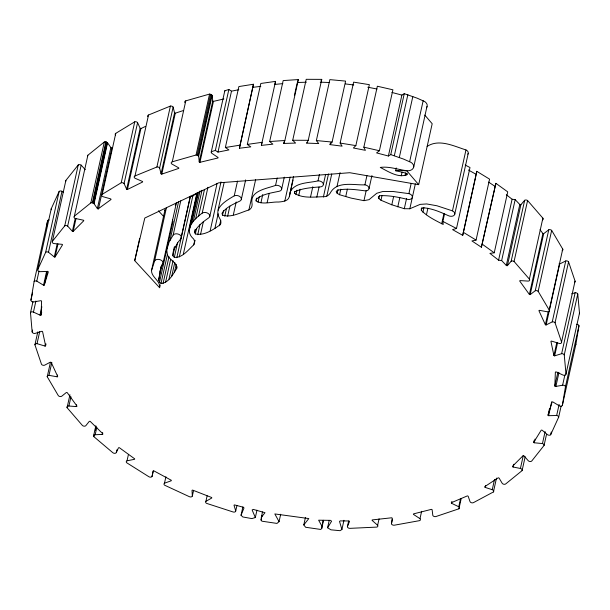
<?xml version="1.0" encoding="UTF-8"?>
<svg xmlns="http://www.w3.org/2000/svg" width="610" height="610" viewBox="0 0 610 610"><rect width="100%" height="100%" fill="white"/><g stroke="black" fill="none" stroke-linecap="round" stroke-linejoin="round"><path stroke-width="0.91" d="M174.307 247.012L172.874 253.478L172.882 255.75L174.315 257.351C182.367 258.137 188.292 249.719 193.759 244.831C194.895 243.016 194.727 240.691 193.568 238.937C183.053 229.635 194.468 218.898 202.207 213.111L207.934 187.255M161.017 266.57L158.646 280.059L159.507 282.224L161.017 283.383C168.696 283.185 172.92 274.256 176.679 268.568L176.511 265.83L175.283 263.627L169.1 257.672L167.46 255.079L166.713 249.757L169.153 241.972L173.179 234.995L180.751 200.835M305.427 517.532L303.788 524.92L305.633 527.269L320.7 529.442L321.699 528.58L323.064 520.437M280.691 514.253L279.06 521.641L276.978 523.418L261.919 521.192L261.034 520.055L262.422 511.912M293.013 180.049L289.331 196.664C288.164 201.315 282.422 201.681 278.549 202.024C271.259 201.704 262.613 205.044 256.101 200.926L256.215 199.203C262.62 194.018 271.275 192.966 279.075 191.273A4.407 2.951 12.5 0 0 281.301 187.598A4.407 2.951 12.5 0 0 275.56 185.379C267.34 188.528 250.321 190.503 251.907 202.711C252.647 205.517 251.64 208.666 248.903 209.97C240.599 212.402 231.16 218.075 222.513 215.147L222.002 213.386C226.013 207.125 233.348 204.213 239.783 201.132A4.407 2.951 12.5 0 0 240.37 196.992A4.407 2.951 12.5 0 0 234.24 195.856C227.133 200.118 213.027 207.713 219.417 217.892C220.546 219.874 221.628 222.368 220.385 224.564C213.652 229.49 204.083 236.039 195.352 233.935L194.491 232.196L195.108 229.429M164.959 210.534L165.02 209.642L151.509 270.581C151.364 277.329 160.659 280.829 159.606 287.707L134.726 260.661L139.637 238.502M396.233 167.963L395.615 170.731L403.85 172.569L406.58 173.606L407.144 174.612C398.292 178.448 388.013 171.311 380.251 167.43C388.989 166.195 397.552 169.466 406.115 170.625C409.165 171.303 413.893 169.984 413.725 166.179A7.373 4.933 12.5 0 0 411.186 162.474L403.637 159.111L390.751 154.597L388.379 156.015L376.568 152.897L379.397 150.739L392.901 89.8L377.354 86.231L363.842 147.17L365.39 150.327L353.396 147.986L355.851 145.607L369.363 84.668L353.64 82.136L340.128 143.068L342.096 146.164L330.025 144.623L330.437 142.778M413.633 167.475L427.236 105.24A7.373 4.933 12.5 0 0 424.69 101.534L417.149 98.172L404.262 93.658L401.891 95.084L391.894 92.438M421.632 511.287L419.993 518.675A2.097 1.403 12.5 0 1 419.657 520.627L394.342 525.195A2.097 1.403 12.5 0 1 391.467 523.761L392.215 518.21A0.839 0.564 12.5 0 0 391.589 517.791L372.306 519.903A0.839 0.564 12.5 0 0 372.108 520.414L377.636 525.279A2.097 1.403 12.5 0 1 376.797 527.101L349.949 528.351A2.097 1.403 12.5 0 1 347.395 526.628L348.623 521.085M419.993 518.675L413.488 514.413A0.839 0.564 12.5 0 1 413.549 513.879L431.422 509.358A0.839 0.564 12.5 0 1 432.124 509.708L432.818 515.435A2.097 1.403 12.5 0 0 435.921 516.54L458.933 508.793A2.097 1.403 12.5 0 0 458.758 506.765L451.476 503.242A0.839 0.564 12.5 0 1 451.392 502.686L467.313 495.907A0.839 0.564 12.5 0 1 468.259 496.449L469.99 501.534A2.097 1.403 12.5 0 0 473.429 502.64L493.429 491.95A2.097 1.403 12.5 0 0 492.255 489.7L485.255 487.421A0.839 0.564 12.5 0 1 484.691 486.681L498.172 477.836A0.839 0.564 12.5 0 1 499.209 478.27L502.144 483.219A2.097 1.403 12.5 0 0 505.705 483.928L522.099 470.615A2.097 1.403 12.5 0 0 520.414 468.472L513.155 467.016A0.839 0.564 12.5 0 1 512.423 466.337L523.06 455.708A0.839 0.564 12.5 0 1 524.158 456.021L528.207 460.68A2.097 1.403 12.5 0 0 531.79 460.954L544.067 445.43A2.097 1.403 12.5 0 0 542.458 443.561L534.223 442.776A0.839 0.564 12.5 0 1 533.75 442.28L541.215 430.18A0.839 0.564 12.5 0 1 542.343 430.363L547.391 434.594A2.097 1.403 12.5 0 0 550.655 434.747L558.661 417.194A2.097 1.403 12.5 0 0 556.655 415.494L548.596 415.684A0.839 0.564 12.5 0 1 548.032 415.242L552.096 402.036A0.839 0.564 12.5 0 1 552.843 401.929L559.583 406.001A2.097 1.403 12.5 0 0 562.397 405.17L565.47 386.687L578.981 325.748A2.097 1.403 12.5 0 0 576.633 324.261M562.397 405.17L575.909 344.231L578.981 325.748M153.27 470.95L152.042 476.486A2.097 1.403 12.5 0 1 148.886 476.73L126.705 462.761A2.097 1.403 12.5 0 1 127.025 460.802L134.497 459.307A0.839 0.564 12.5 0 0 134.619 458.789L119.377 447.717A0.839 0.564 12.5 0 0 118.401 447.992L116.312 452.551A2.097 1.403 12.5 0 1 112.827 452.704L93.841 436.646A2.097 1.403 12.5 0 1 95.168 434.747L102.266 434.404A0.839 0.564 12.5 0 0 102.884 433.824L90.211 421.388A0.839 0.564 12.5 0 0 89.151 421.525L85.873 425.627A2.097 1.403 12.5 0 1 82.297 425.345L67.077 407.686A2.097 1.403 12.5 0 1 68.907 406.031L76.204 406.573A0.839 0.564 12.5 0 0 76.974 406.1L67.252 392.665A0.839 0.564 12.5 0 0 66.139 392.672L61.778 396.18A2.097 1.403 12.5 0 1 58.217 395.471L47.237 376.744A2.097 1.403 12.5 0 1 48.975 375.333L57.188 376.82A0.839 0.564 12.5 0 0 57.683 376.454L51.217 362.431A0.839 0.564 12.5 0 0 50.081 362.302L44.766 365.115A2.097 1.403 12.5 0 1 41.526 364.368L34.93 344.81A2.097 1.403 12.5 0 1 37.042 343.674L45.003 346.068A0.839 0.564 12.5 0 0 45.605 345.786L42.57 331.604A0.839 0.564 12.5 0 0 41.846 331.299L34.869 333.472A2.097 1.403 12.5 0 1 32.147 331.886L30.5 312.747A2.097 1.403 12.5 0 1 33.451 312.106L40.001 315.111A0.839 0.564 12.5 0 0 41.084 315.019L41.594 301.119A0.839 0.564 12.5 0 0 40.534 300.73L33.825 301.912A2.097 1.403 12.5 0 1 30.942 300.105L34.107 281.629L47.618 220.698A2.097 1.403 12.5 0 1 49.235 220.004M46.352 228.079L47.618 220.698M282.842 83.608L274.896 84.432L275.529 81.382L260.813 83.471L247.302 144.41L250.809 146.873L239.417 148.245L253.463 84.241L238.876 86.559L225.364 147.498L228.933 149.915L217.983 152.103L215.353 150.418L211.304 151.699L211.578 153.141L218.006 157.456A0.839 0.564 12.5 0 1 217.938 157.99L199.935 162.321A0.839 0.564 12.5 0 1 199.241 161.963L198.662 156.244L212.166 95.312L209.565 94.077L185.783 100.856A2.097 1.403 12.5 0 0 184.96 102.686M239.417 148.245L253.463 84.241M465.194 165.043L470.005 167.529L456.493 228.468L452.567 229.627L462.716 235.33L476.768 171.319L489.578 179.149L476.067 240.081L471.926 240.95L481.389 247.233L495.884 183.328L507.733 191.875L494.23 252.807L489.906 253.371L498.583 260.173L501.649 260.577L506.399 265.51A0.839 0.564 12.5 0 0 507.383 265.663L511.157 261.233L524.661 200.293A2.097 1.403 12.5 0 1 527.589 200.53L542.877 218.166A2.097 1.403 12.5 0 1 542.702 219.867M476.768 171.319L476.227 174.391L468.419 170.007M293.509 176.618L289.331 196.664M224.678 91.477L224.815 90.768L228.864 89.479L231.495 91.164L238.792 89.708M152.042 476.486L153.163 471.012A0.839 0.564 12.5 0 1 153.88 470.859L171.227 480.222A0.839 0.564 12.5 0 1 171.242 480.771L164.486 483.204A2.097 1.403 12.5 0 0 164.677 485.232L189.375 496.685A2.097 1.403 12.5 0 0 192.333 496.052L193.561 490.509M330.025 144.623L332.092 142.046L345.595 81.107L329.858 79.628L316.354 140.567L318.717 143.564L306.731 143.106L308.241 140.308L321.752 79.369L306.22 79.315L292.716 140.254L295.575 143.068L283.78 143.441L284.862 140.498L298.374 79.559L283.177 80.581L269.666 141.52L272.861 144.173L261.385 145.371L262.025 142.321L247.302 144.41M30.942 300.105L32.582 292.716M34.107 281.629A2.097 1.403 12.5 0 1 36.791 281.149L43.539 285.205A0.839 0.564 12.5 0 0 44.278 285.099L48.312 271.892A0.839 0.564 12.5 0 0 47.74 271.442L39.68 271.671A2.097 1.403 12.5 0 1 37.751 269.612L51.263 208.681L59.147 191.433A2.097 1.403 12.5 0 1 61.991 191.304L63.448 192.478M36.791 281.149L39.04 270.992M30.5 312.747L32.955 301.668M37.751 269.612L45.636 252.372L59.147 191.433M33.451 312.106L35.906 301.027M85.301 169.702L81.168 165.15A2.097 1.403 12.5 0 0 78.248 164.929L65.88 180.415L52.376 241.354A2.097 1.403 12.5 0 0 53.81 243.55L62.052 244.328A0.839 0.564 12.5 0 1 62.517 244.823L55.083 256.932A0.839 0.564 12.5 0 1 54.305 256.947L48.48 252.243L61.991 191.304M32.147 331.886L32.559 330.04M43.539 285.205L46.612 271.358M44.278 285.099L47.351 271.252M40.001 315.111L41.846 306.799M41.084 315.019L41.701 312.244M54.305 256.947L57.172 244.023M34.93 344.81L37.797 331.886M55.083 256.932L57.95 244.008M37.042 343.674L39.703 331.672M52.376 241.354L64.736 225.868L78.248 164.929M112.263 147.902L111.531 148.032A0.839 0.564 12.5 0 1 110.875 147.643L107.558 142.77L105.858 141.848A2.097 1.403 12.5 0 0 104.333 141.97L87.87 155.237L74.359 216.169A2.097 1.403 12.5 0 0 75.266 218.449L83.433 220.202A0.839 0.564 12.5 0 1 83.783 220.728L73.177 231.381A0.839 0.564 12.5 0 1 72.376 231.297L67.657 226.089L81.168 165.15M45.003 346.068L45.414 344.223M45.605 345.786L46.009 343.933M72.376 231.297L75.243 218.365M73.177 231.381L76.044 218.449M47.237 376.744L50.31 362.897M48.975 375.333L51.842 362.409M74.359 216.169L90.821 202.909L104.333 141.97M90.821 202.909A2.097 1.403 12.5 0 1 92.346 202.787L105.858 141.848M185.783 100.856L172.272 161.795A2.097 1.403 12.5 0 0 171.761 163.96L178.7 167.857A0.839 0.564 12.5 0 1 178.715 168.406L161.795 174.117A0.839 0.564 12.5 0 1 161.063 173.812L174.574 112.873L173.133 107.124A2.097 1.403 12.5 0 0 170.403 106.071L148.512 115.016L135.001 175.954A2.097 1.403 12.5 0 0 134.955 178.204L142.45 181.46A0.839 0.564 12.5 0 1 142.58 182.016L127.414 189.496A0.839 0.564 12.5 0 1 126.644 189.26L140.155 128.321L137.585 122.633A2.097 1.403 12.5 0 0 134.734 121.832L115.763 133.354L102.251 194.293A2.097 1.403 12.5 0 0 103.281 196.771L110.387 198.791A0.839 0.564 12.5 0 1 111.012 199.516L98.019 208.971A0.839 0.564 12.5 0 1 97.364 208.582L94.054 203.71L92.872 202.939L106.376 142M93.734 203.481L107.246 142.542M94.054 203.71L107.558 142.77M57.188 376.82L57.599 374.967M97.364 208.582L110.875 147.643M98.431 208.978L111.935 148.039M67.077 407.686L69.944 394.754M68.907 406.031L70.958 396.797M102.251 194.293L121.222 182.771L134.734 121.832M126.644 189.26L124.074 183.572L137.585 122.633M76.204 406.573L76.608 404.727M127.414 189.496L140.918 128.565L145.332 126.476M93.589 435.906L95.839 425.75M93.841 436.646L94.245 434.8M95.274 430.187L96.09 426.497M95.168 434.747L96.799 427.358M135.001 175.954L156.892 167.01L170.403 106.071M161.063 173.812L159.622 168.063L173.133 107.124M102.266 434.404L102.671 432.559M161.795 174.117L175.299 113.178L183.389 110.532M151.509 270.581L154.62 260.966L166.492 207.415M116.312 452.551L116.929 449.783M159.79 272.106L161.658 265.258M158.646 280.059L162.13 264.366M161.048 268.026L162.893 263.817L176.404 202.878L175.291 205.402M159.507 282.224L173.011 221.293L172.439 219.844M170.022 240.325L178.616 201.552M159.606 287.707L160.224 284.931M161.017 283.383L167.361 254.759M163.076 283.459L169.008 256.68M165.539 282.438L170.655 259.357M127.025 460.802L128.458 454.343M172.882 255.75L174.933 246.524M172.272 161.795L196.054 155.016L209.565 94.077M168.962 279.144L173.057 260.683M174.315 257.351L177.594 242.574M198.662 156.244L197.129 155.108L210.633 94.169M198.082 155.558L211.586 94.619M171.73 276.223L174.803 262.376M173.56 250.367L177.724 242.696L180.918 238.655L190.335 196.184M176.801 257.702L190.312 196.771L192.79 196.039L196.87 193.103L183.366 254.042M174.361 272.617L176.206 264.305M199.241 161.963L212.753 101.031L212.166 95.312M199.935 162.321L213.439 101.382A0.839 0.564 12.5 0 1 212.753 101.031M176.679 268.568L177.091 266.722M179.287 256.97L192.79 196.039M189.268 229.2L197.411 192.432M189.245 230.725L197.434 193.789M190.389 225.662L197.754 192.424M191.601 223.618L198.563 192.226M193.332 221.361L200.088 190.899M195.635 218.876L201.986 190.251M211.167 152.416L224.815 90.768M198.578 216.131L204.51 189.352M195.352 233.935L196.58 228.392M193.759 244.831L194.788 240.21M194.346 243.497L194.971 240.416M215.353 150.418L228.864 89.479M197.731 234.72L199.988 224.564M217.983 152.103L231.495 91.164M200.522 234.499L203.389 221.575M209.741 216.581L217.107 183.343M210.153 230.847L221.003 181.91M217.999 210.229L224.137 182.527M214.865 228.552L218.144 213.774M219.531 225.799L220.759 220.256M222.513 215.147L223.535 210.534M164.486 483.204L165.92 476.738M224.77 216.154L226.401 208.765M227.644 216.237L229.894 206.081M234.24 195.856L237.519 181.086M233.333 214.88L236.2 201.956M241.346 199.302L245.639 179.912M261.385 145.371L275.529 81.382M248.903 209.97L255.659 179.508M256.101 200.926L256.711 198.158M258.022 202.261L259.25 196.725M260.905 202.848L262.742 194.537M267.142 202.627L269.193 193.393M283.78 143.441L284.191 141.596M294.424 95.427L297.085 83.425M275.56 185.379L277.199 177.99M236.962 505.416L235.734 510.951A2.097 1.403 12.5 0 1 233.073 511.965L206.599 503.372A2.097 1.403 12.5 0 1 205.906 501.336L207.133 495.8M281.645 189.169L284.306 177.167M284.801 201.109L290.124 177.106M444.499 214.026L442.86 221.415L443.218 224.488C435.593 220.469 427.336 216.672 421.335 210.366L421.312 208.628L423.309 207.804C432.162 208.368 440.435 212.112 448.426 215.688A4.407 2.951 12.5 0 0 454.297 215.124A4.407 2.951 12.5 0 0 452.46 210.869L436.935 205.768L426.672 203.946L420.168 204.373L409.828 208.765L404.3 208.704L391.803 204.792L380.975 200.248L378.879 198.616L378.291 196.862L379.877 195.703C389.073 195.261 398.261 197.175 407.175 199.287A4.407 2.951 12.5 0 0 412.307 197.564A4.407 2.951 12.5 0 0 408.898 193.629L392.68 191.448L382.562 191.571L376.782 193.256L369.042 199.668L363.956 200.667L351.063 198.097L339.579 194.735L337.17 193.332L336.171 191.624L337.406 190.259C346.335 188.238 355.592 189.626 364.551 190.777A4.407 2.951 12.5 0 0 369.073 188.459A4.407 2.951 12.5 0 0 364.902 184.845C354.075 185.303 337.871 180.88 330.887 191.936C329.789 194.216 327.829 196.077 325.313 196.633C315.37 196.74 302.895 198.997 294.386 193.187L294.798 191.334M295.957 194.72L296.978 190.106M298.709 195.68L300.143 189.214M310.566 196.893L312.816 186.736M256.962 510.166L255.331 517.547L251.854 518.591L242.818 516.967L241.026 515.282L242.864 506.979M290.024 192.31C294.561 182.138 308.835 183.13 318.016 180.865L319.449 174.407M316.811 197.137L319.06 186.98M323.376 184.502L325.626 174.346M323.384 197.022L328.5 173.941M326.838 196.1L331.748 173.941M261.034 520.055L262.056 515.435M337.017 186.401L340.09 172.554M337.17 193.332L337.993 189.641M339.579 194.735L340.807 189.191M345.748 196.519L347.387 189.13M364.902 184.845L366.945 175.619M363.956 200.667L366.213 190.511M369.073 188.459L371.94 175.527M378.879 198.616L379.496 195.848M388.379 156.015L401.891 95.084M390.751 154.597L404.262 93.658M380.975 200.248L381.997 195.627M394.334 155.68L407.846 94.741M399.314 157.471L412.825 96.54M391.803 204.792L393.648 196.481M321.699 528.58L323.536 520.277M401.25 175.794L402.074 172.104M397.781 206.851L399.832 197.617M405.048 175.588L405.658 172.821M343.956 520.284L341.913 529.51L340.006 530.685L330.948 529.823L327.585 527.772L329.225 520.383M406.74 174.94L407.152 173.095M409.661 161.619L423.172 100.68M404.3 208.704L406.557 198.547M408.898 193.629L411.155 183.473M409.828 208.765L415.357 183.839M134.726 260.661L144.799 218.037L218.662 182.84L349.743 172.714L418.673 184.67L432.185 123.731L424.781 115.076M421.335 210.366L421.945 207.598M422.898 212.234L423.927 207.613M426.459 214.758L427.892 208.292M441.701 223.71L443.95 213.553M377.636 525.279L379.069 518.813M452.46 210.869L465.971 149.938C453.939 146.186 439.131 138.539 427.137 146.392M454.686 214.438L468.198 153.506M391.467 523.761L392.497 519.148M462.716 235.33L476.021 175.314M481.389 247.233L495.884 183.328M498.583 260.173L512.095 199.234L506.308 194.704M501.649 260.577L515.16 199.638L512.095 199.234M451.476 503.242L451.888 501.397M506.292 265.434L519.804 204.495L515.16 199.638M507.383 265.663L520.887 204.724L524.661 200.293M458.758 506.765L460.603 498.454M458.933 508.793L461.183 498.637M562.755 250.191A2.097 1.403 12.5 0 0 562.733 249.101L551.669 230.389A2.097 1.403 12.5 0 0 548.764 229.81L535.252 290.749L530.182 294.607A0.839 0.564 12.5 0 1 529.388 294.47L519.697 281.035A0.839 0.564 12.5 0 1 520.086 280.6L528.298 281.103A2.097 1.403 12.5 0 0 529.366 279.098L514.077 261.469L527.589 200.53M529.366 279.098L542.877 218.166M485.255 487.421L485.667 485.575M529.388 294.47L542.9 233.538L540.033 229.711M530.182 294.607L543.693 233.668L548.764 229.81M492.255 489.7L494.512 479.544M493.429 491.95L496.494 478.103M565.47 386.687A2.097 1.403 12.5 0 0 562.603 385.238L555.885 386.42A0.839 0.564 12.5 0 1 554.825 386.031L555.367 372.13A0.839 0.564 12.5 0 1 556.45 372.039L563 375.051A2.097 1.403 12.5 0 0 565.988 374.052L564.25 354.906A2.097 1.403 12.5 0 0 561.635 353.686L554.65 355.859A0.839 0.564 12.5 0 1 553.926 355.546L550.929 341.371A0.839 0.564 12.5 0 1 551.532 341.089L559.492 343.521A2.097 1.403 12.5 0 0 561.551 342.012L555.054 322.789A2.097 1.403 12.5 0 0 552.248 321.882L546.133 324.939A0.839 0.564 12.5 0 1 545.355 324.718L538.92 310.696A0.839 0.564 12.5 0 1 539.423 310.33L547.628 311.824A2.097 1.403 12.5 0 0 549.221 310.04L538.157 291.328L551.669 230.389M513.155 467.016L513.765 464.248M545.355 324.718L548.222 311.794M549.221 310.04L562.733 249.101M546.133 324.939L559.637 264.008L565.76 260.943A2.097 1.403 12.5 0 1 568.566 261.858L575.062 281.073L561.551 342.012M552.248 321.882L565.76 260.943M520.414 468.472L523.281 455.548M522.099 470.615L525.164 456.76M555.054 322.789L568.566 261.858M533.75 442.28L534.162 440.428M534.223 442.776L535.039 439.086M553.926 355.546L556.785 342.622M554.65 355.859L557.517 342.934M548.032 415.242L549.465 408.776M561.635 353.686L575.146 292.747A2.097 1.403 12.5 0 1 577.761 293.967L579.5 313.113L565.988 374.052M554.825 386.031L557.891 372.176M542.458 443.561L545.119 431.56M548.596 415.684L551.669 401.837M555.885 386.42L558.958 372.573M544.067 445.43L546.522 434.35M564.25 354.906L577.761 293.967M550.655 434.747L551.272 431.979M562.603 385.238L564.852 375.081M556.655 415.494L559.118 404.415M558.661 417.194L561.116 406.115M298.374 79.559L297.291 82.502L306.365 82.213M294.386 193.187L295.004 191.571C302.827 188.208 311.596 187.522 320.029 186.927A4.407 2.951 12.5 0 0 323.254 183.709A4.407 2.951 12.5 0 0 318.016 180.865M194.491 232.196C197.32 226.005 203.26 221.674 208.734 217.846A4.407 2.951 12.5 0 0 208.345 213.576A4.407 2.951 12.5 0 0 202.207 213.111M241.026 515.282L244 507.947L243.421 507.261L234.583 504.92A0.839 0.564 12.5 0 0 234.011 505.248L235.734 510.951M347.395 526.628L349.53 521.451A0.839 0.564 12.5 0 0 348.989 520.971L340.174 520.902L339.518 521.436L341.913 529.51M426.558 107.711L427.137 106.536M320.997 80.764L321.752 79.369M327.585 527.772L331.581 521.23L330.544 520.361L318.626 520.193L321.828 525.972M306.731 143.106L307.173 142.511M303.788 524.92L308.805 518.569L274.828 513.94L279.06 521.641M261.187 517.448L264.984 512.69L253.249 509.403L252.128 509.96L255.331 517.547M205.906 501.336L211.739 498.034A0.839 0.564 12.5 0 0 211.586 497.478L192.661 490.112A0.839 0.564 12.5 0 0 192.02 490.356L192.333 496.052M571.654 293.837L575.146 292.747M223.862 98.957L213.439 101.382M225.364 147.498L239.951 145.172M252.929 87.314L260.813 86.361M395.615 170.731L400.427 170.335L406.954 170.96L418.673 184.67M269.666 141.52L284.862 140.498M292.716 140.254L308.241 140.308M320.242 82.167L329.461 82.518M196.054 155.016L197.129 155.108M316.354 140.567L332.092 142.046M345.39 83.921L353.747 84.988M340.128 143.068L355.851 145.607M367.83 87.222L377.056 89.029M363.842 147.17L379.397 150.739M92.346 202.787L92.872 202.939M442.86 221.415L456.493 228.468M463.257 232.257L476.067 240.081M488.587 182.108L494.901 186.294M482.373 244.267L494.23 252.807M519.804 204.495L519.903 204.579A0.839 0.564 12.5 0 0 520.887 204.724M158.44 210.816L163.549 216.367M45.636 252.372A2.097 1.403 12.5 0 1 48.48 252.243M173.179 234.995A4.407 2.951 12.5 0 1 179.035 234.408A4.407 2.951 12.5 0 1 180.918 238.655M535.252 290.749A2.097 1.403 12.5 0 1 538.157 291.328M154.62 260.966A4.407 2.951 12.5 0 1 160.11 259.715A4.407 2.951 12.5 0 1 162.893 263.817M511.157 261.233A2.097 1.403 12.5 0 1 514.077 261.469M64.736 225.868A2.097 1.403 12.5 0 1 67.657 226.089M156.892 167.01A2.097 1.403 12.5 0 1 159.622 168.063M121.222 182.771A2.097 1.403 12.5 0 1 124.074 183.572M465.971 149.938A4.407 2.951 12.5 0 1 467.809 154.193M543.693 233.668A0.839 0.564 12.5 0 1 542.9 233.538M562.496 250.489A2.097 1.403 12.5 0 1 562.123 250.71M559.637 264.008A0.839 0.564 12.5 0 1 559.034 263.878M575.062 281.073A2.097 1.403 12.5 0 1 574.475 282.369M579.5 313.113A2.097 1.403 12.5 0 1 579.286 313.807M575.909 344.231A2.097 1.403 12.5 0 1 575.512 344.871M51.431 209.779A2.097 1.403 12.5 0 1 51.263 208.681M65.773 181.49A2.097 1.403 12.5 0 1 65.88 180.415M87.489 156.244A2.097 1.403 12.5 0 1 87.87 155.237M115.503 135.046A2.097 1.403 12.5 0 1 115.763 133.354M140.918 128.565A0.839 0.564 12.5 0 1 140.155 128.321M147.826 116.594A2.097 1.403 12.5 0 1 148.512 115.016M175.299 113.178A0.839 0.564 12.5 0 1 174.574 112.873"/></g></svg>
